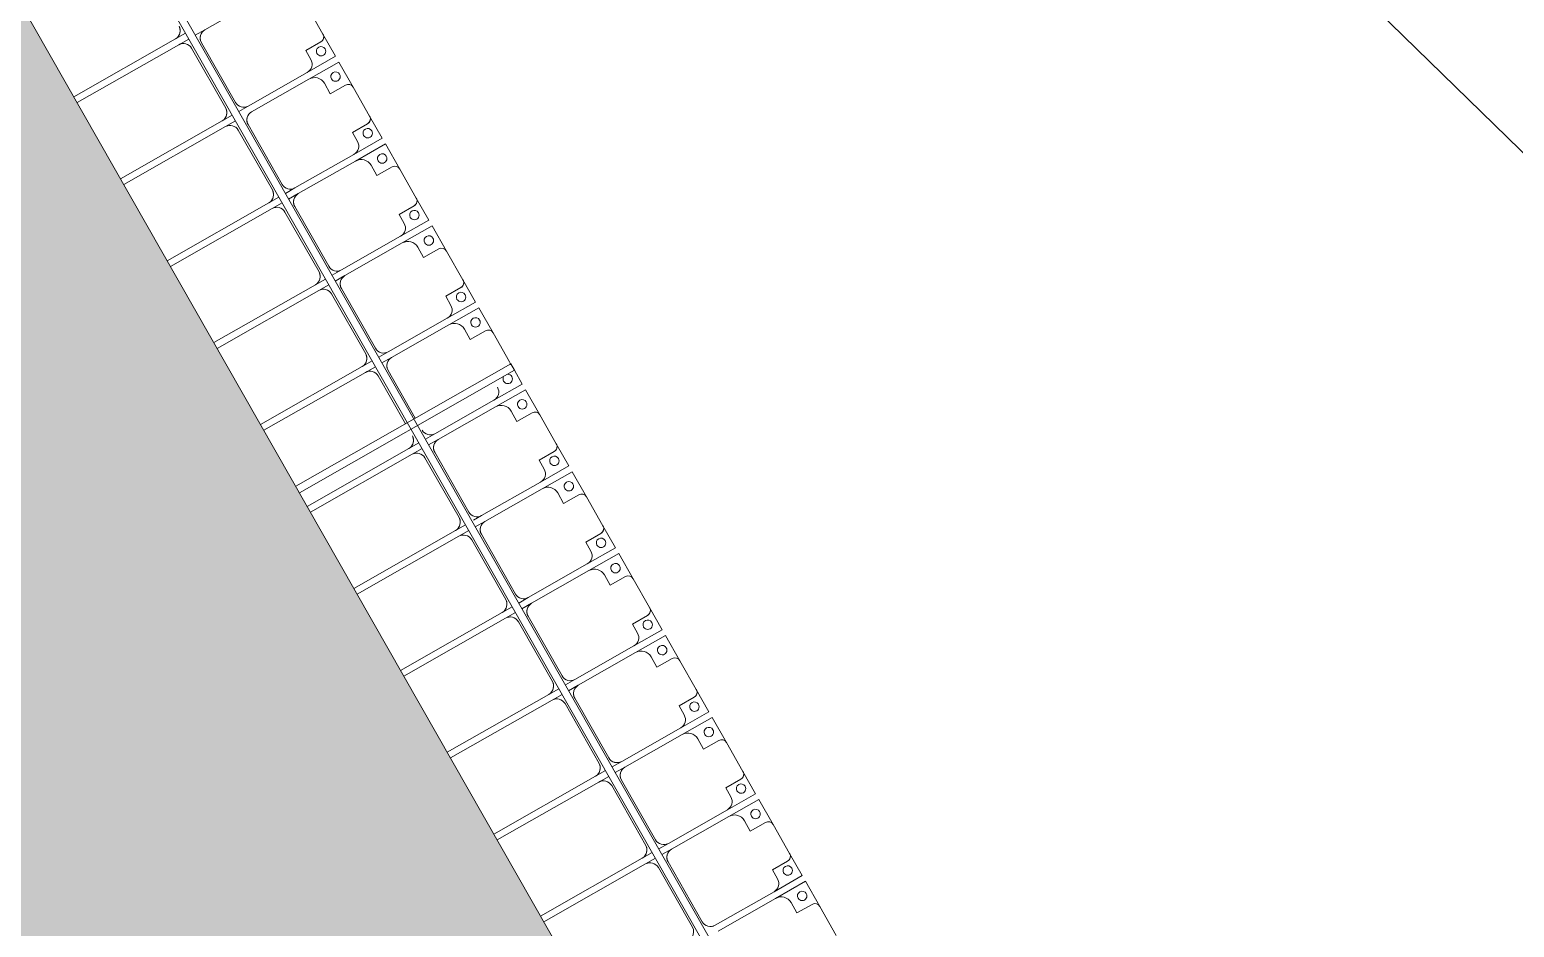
# Model space of a CAD drawing. Header units: millimetres. Extents: x -861324 to 439029, y -308065 to 694685.
# Drawn here: x -107971 to -100100, y -4905 to -145 of the extents above; entities that cross this region are included whole.
import ezdxf

# ---------------------------------------------------------------- set-up
doc = ezdxf.new("R2010")
doc.units = ezdxf.units.MM
for name, color, linetype, lineweight in [('A-DETL-GENF', 92, 'Continuous', 9), ('A-DETL-THIN', 151, 'Continuous', 9), ('A-GENM', 13, 'Continuous', 9), ('C-TOPO-MINR', 7, 'Continuous', 9), ('S-BEAM', 12, 'Continuous', 9)]:
    doc.layers.add(name, color=color, linetype=linetype, lineweight=lineweight)

# ---------------------------------------------------------------- blocks, each defined once
blk = doc.blocks.new('Dải phao đi lại kèm đỡ invester - DẢI PHAO ĐI LẠI-15551-BỐ TRÍ BÈ PIN HỒ BẢN MÒNG')
at = {"layer": 'A-GENM', "color": 7}
for p, q in [((87588.2, 1312.2), (87411.8, 1312.2)), ((87618.2, 1189.7), (87618.2, 1282.2)), ((87881.8, 1282.2), (87881.8, 1189.7)), ((88088.2, 1312.2), (87911.8, 1312.2)), ((88118.2, 1189.7), (88118.2, 1282.2)), ((88381.8, 1282.2), (88381.8, 1189.7)), ((88588.2, 1312.2), (88411.8, 1312.2)), ((88618.2, 1189.7), (88618.2, 1282.2)), ((88881.8, 1282.2), (88881.8, 1189.7)), ((89088.2, 1312.2), (88911.8, 1312.2)), ((89118.2, 1189.7), (89118.2, 1282.2)), ((89381.8, 1282.2), (89381.8, 1189.7)), ((89588.2, 1312.2), (89411.8, 1312.2)), ((89881.8, 1282.2), (89881.8, 1189.7)), ((90088.2, 1312.2), (89911.8, 1312.2)), ((90118.2, 1189.7), (90118.2, 1282.2)), ((90381.8, 1282.2), (90381.8, 1189.7)), ((90588.2, 1312.2), (90411.8, 1312.2)), ((90618.2, 1189.7), (90618.2, 1282.2)), ((90881.8, 1282.2), (90881.8, 1189.7)), ((91088.2, 1312.2), (90911.8, 1312.2)), ((91118.2, 1189.7), (91118.2, 1282.2)), ((91381.8, 1282.2), (91381.8, 1189.7)), ((91588.2, 1312.2), (91411.8, 1312.2)), ((91618.2, 1189.7), (91618.2, 1282.2)), ((91881.8, 1282.2), (91881.8, 1189.7)), ((92088.2, 1312.2), (91911.8, 1312.2)), ((92118.2, 1189.7), (92118.2, 1282.2)), ((92381.8, 1282.2), (92381.8, 1189.7)), ((92588.2, 1312.2), (92411.8, 1312.2)), ((92618.2, 1189.7), (92618.2, 1282.2)), ((92881.8, 1282.2), (92881.8, 1189.7)), ((93088.2, 1312.2), (92911.8, 1312.2)), ((87673.4, 1189.7), (87618.2, 1189.7)), ((87881.8, 1189.7), (87818.4, 1189.7)), ((88173.4, 1189.7), (88118.2, 1189.7)), ((88381.8, 1189.7), (88318.4, 1189.7)), ((88673.4, 1189.7), (88618.2, 1189.7)), ((88881.8, 1189.7), (88818.4, 1189.7)), ((89173.4, 1189.7), (89118.2, 1189.7)), ((89381.8, 1189.7), (89318.4, 1189.7)), ((89881.8, 1189.7), (89818.4, 1189.7)), ((90173.4, 1189.7), (90118.2, 1189.7)), ((90381.8, 1189.7), (90318.4, 1189.7)), ((90673.4, 1189.7), (90618.2, 1189.7)), ((90881.8, 1189.7), (90818.4, 1189.7)), ((91173.4, 1189.7), (91118.2, 1189.7)), ((91381.8, 1189.7), (91318.4, 1189.7)), ((91673.4, 1189.7), (91618.2, 1189.7)), ((91881.8, 1189.7), (91818.4, 1189.7)), ((92173.4, 1189.7), (92118.2, 1189.7)), ((92381.8, 1189.7), (92318.4, 1189.7)), ((92673.4, 1189.7), (92618.2, 1189.7)), ((92881.8, 1189.7), (92818.4, 1189.7)), ((87258.4, 1129.7), (87258.4, 779.7)), ((87723.4, 779.7), (87723.4, 1139.7)), ((87758.4, 1129.7), (87758.4, 779.7)), ((88223.4, 779.7), (88223.4, 1139.7)), ((88258.4, 1129.7), (88258.4, 779.7)), ((88723.4, 779.7), (88723.4, 1139.7)), ((88758.4, 1129.7), (88758.4, 779.7)), ((89223.4, 779.7), (89223.4, 1139.7)), ((89258.4, 1129.7), (89258.4, 779.7)), ((89723.4, 779.7), (89723.4, 1139.7)), ((89758.4, 1129.7), (89758.4, 779.7)), ((90223.4, 779.7), (90223.4, 1139.7)), ((90258.4, 1129.7), (90258.4, 779.7)), ((90723.4, 779.7), (90723.4, 1139.7)), ((90758.4, 1129.7), (90758.4, 779.7)), ((91223.4, 779.7), (91223.4, 1139.7)), ((91258.4, 1129.7), (91258.4, 779.7)), ((91723.4, 779.7), (91723.4, 1139.7)), ((91758.4, 1129.7), (91758.4, 779.7)), ((92223.4, 779.7), (92223.4, 1139.7)), ((92258.4, 1129.7), (92258.4, 779.7)), ((92723.4, 779.7), (92723.4, 1139.7)), ((92758.4, 1129.7), (92758.4, 779.7)), ((87258.4, 721.1), (87258.4, 779.7)), ((87308.4, 729.7), (87673.4, 729.7)), ((87723.4, 779.7), (87723.4, 721.1)), ((87808.4, 729.7), (88173.4, 729.7)), ((88223.4, 779.7), (88223.4, 721.1)), ((88258.4, 721.1), (88258.4, 779.7)), ((88308.4, 729.7), (88673.4, 729.7)), ((88723.4, 779.7), (88723.4, 721.1)), ((88758.4, 721.1), (88758.4, 779.7)), ((88808.4, 729.7), (89173.4, 729.7)), ((89223.4, 779.7), (89223.4, 721.1)), ((89258.4, 721.1), (89258.4, 779.7)), ((89308.4, 729.7), (89599.8, 729.7)), ((89723.4, 779.7), (89723.4, 721.1)), ((89758.4, 721.1), (89758.4, 779.7)), ((89808.4, 729.7), (90173.4, 729.7)), ((90223.4, 779.7), (90223.4, 730.2)), ((90258.4, 721.1), (90258.4, 779.7)), ((90308.4, 729.7), (90673.4, 729.7)), ((90723.4, 779.7), (90723.4, 721.1)), ((90758.4, 721.1), (90758.4, 779.7)), ((90808.4, 729.7), (91173.4, 729.7)), ((91223.4, 779.7), (91223.4, 721.1)), ((91258.4, 721.1), (91258.4, 779.7)), ((91308.4, 729.7), (91673.4, 729.7)), ((91723.4, 779.7), (91723.4, 721.1)), ((91758.4, 721.1), (91758.4, 779.7)), ((91808.4, 729.7), (92173.4, 729.7)), ((92223.4, 779.7), (92223.4, 721.1)), ((92258.4, 721.1), (92258.4, 779.7)), ((92308.4, 729.7), (92673.4, 729.7)), ((92723.4, 779.7), (92723.4, 766.5)), ((87223.4, 681.1), (87223.4, 620.3)), ((87258.4, 620.3), (87258.4, 681.1)), ((87673.4, 670.3), (87308.4, 670.3)), ((87723.4, 681.1), (87723.4, 620.3)), ((87758.4, 620.3), (87758.4, 681.1)), ((88173.4, 670.3), (87808.4, 670.3)), ((88223.4, 681.1), (88223.4, 620.3)), ((88258.4, 620.3), (88258.4, 681.1)), ((88673.4, 670.3), (88308.4, 670.3)), ((88723.4, 681.1), (88723.4, 620.3)), ((88758.4, 620.3), (88758.4, 681.1)), ((89173.4, 670.3), (88808.4, 670.3)), ((89223.4, 681.1), (89223.4, 620.3)), ((89258.4, 620.3), (89258.4, 681.1)), ((89599.8, 670.3), (89308.4, 670.3)), ((89723.4, 681.1), (89723.4, 620.3)), ((89758.4, 620.3), (89758.4, 681.1)), ((90173.4, 670.3), (89808.4, 670.3)), ((90223.4, 681.1), (90223.4, 620.3)), ((90258.4, 620.3), (90258.4, 681.1)), ((90673.4, 670.3), (90308.4, 670.3)), ((90723.4, 681.1), (90723.4, 620.3)), ((90758.4, 620.3), (90758.4, 681.1)), ((91173.4, 670.3), (90808.4, 670.3)), ((91223.4, 681.1), (91223.4, 620.3)), ((91258.4, 620.3), (91258.4, 681.1)), ((91673.4, 670.3), (91308.4, 670.3)), ((91723.4, 681.1), (91723.4, 620.3)), ((91758.4, 620.3), (91758.4, 681.1)), ((92173.4, 670.3), (91808.4, 670.3)), ((92223.4, 681.1), (92223.4, 620.3)), ((92258.4, 620.3), (92258.4, 681.1)), ((92673.4, 670.3), (92308.4, 670.3)), ((87223.4, 0), (87223.4, 620.3)), ((87258.4, 620.3), (87258.4, 0)), ((87723.4, 0), (87723.4, 620.3)), ((87758.4, 620.3), (87758.4, 0)), ((88223.4, 0), (88223.4, 620.3)), ((88258.4, 620.3), (88258.4, 0)), ((88723.4, 0), (88723.4, 620.3)), ((88758.4, 620.3), (88758.4, 0)), ((89223.4, 0), (89223.4, 620.3)), ((89258.4, 620.3), (89258.4, 0)), ((89723.4, 0), (89723.4, 620.3)), ((89758.4, 620.3), (89758.4, 0)), ((90223.4, 0), (90223.4, 620.3)), ((90258.4, 620.3), (90258.4, 0)), ((90723.4, 0), (90723.4, 620.3)), ((90758.4, 620.3), (90758.4, 0)), ((91223.4, 0), (91223.4, 620.3)), ((91258.4, 620.3), (91258.4, 0)), ((91723.4, 0), (91723.4, 620.3)), ((91758.4, 620.3), (91758.4, 0)), ((92223.4, 0), (92223.4, 620.3)), ((92258.4, 620.3), (92258.4, 0))]:
    blk.add_line(p, q, dxfattribs=at)
at = {"layer": 'A-GENM', "color": 9}
for p, q in [((87588.2, 1312.2), (87723.4, 1312.2)), ((87723.4, 1312.2), (87588.2, 1312.2)), ((87618.2, 1282.2), (87618.2, 1189.7)), ((87618.2, 1282.2), (87618.2, 1189.7)), ((87618.2, 1189.7), (87618.2, 1282.2)), ((87723.4, 1312.2), (87723.4, 1139.7)), ((87723.4, 1139.7), (87723.4, 1312.2)), ((87758.4, 1312.2), (87911.8, 1312.2)), ((87758.4, 1129.7), (87758.4, 1312.2)), ((87758.4, 1312.2), (87758.4, 1129.7)), ((87911.8, 1312.2), (87758.4, 1312.2)), ((87881.8, 1189.7), (87881.8, 1282.2)), ((87881.8, 1189.7), (87881.8, 1282.2)), ((87881.8, 1282.2), (87881.8, 1189.7)), ((88088.2, 1312.2), (88223.4, 1312.2)), ((88223.4, 1312.2), (88088.2, 1312.2)), ((88118.2, 1282.2), (88118.2, 1189.7)), ((88118.2, 1282.2), (88118.2, 1189.7)), ((88118.2, 1189.7), (88118.2, 1282.2)), ((88223.4, 1312.2), (88223.4, 1139.7)), ((88223.4, 1139.7), (88223.4, 1312.2)), ((88258.4, 1312.2), (88411.8, 1312.2)), ((88258.4, 1129.7), (88258.4, 1312.2)), ((88258.4, 1312.2), (88258.4, 1129.7)), ((88411.8, 1312.2), (88258.4, 1312.2)), ((88381.8, 1189.7), (88381.8, 1282.2)), ((88381.8, 1189.7), (88381.8, 1282.2)), ((88381.8, 1282.2), (88381.8, 1189.7)), ((88588.2, 1312.2), (88723.4, 1312.2)), ((88723.4, 1312.2), (88588.2, 1312.2)), ((88618.2, 1282.2), (88618.2, 1189.7)), ((88618.2, 1282.2), (88618.2, 1189.7)), ((88618.2, 1189.7), (88618.2, 1282.2)), ((88723.4, 1312.2), (88723.4, 1139.7)), ((88723.4, 1139.7), (88723.4, 1312.2)), ((88758.4, 1312.2), (88911.8, 1312.2)), ((88758.4, 1129.7), (88758.4, 1312.2)), ((88758.4, 1312.2), (88758.4, 1129.7)), ((88911.8, 1312.2), (88758.4, 1312.2)), ((88881.8, 1189.7), (88881.8, 1282.2)), ((88881.8, 1189.7), (88881.8, 1282.2)), ((88881.8, 1282.2), (88881.8, 1189.7)), ((89088.2, 1312.2), (89223.4, 1312.2)), ((89223.4, 1312.2), (89088.2, 1312.2)), ((89118.2, 1282.2), (89118.2, 1189.7)), ((89118.2, 1282.2), (89118.2, 1189.7)), ((89118.2, 1189.7), (89118.2, 1282.2)), ((89223.4, 1312.2), (89223.4, 1139.7)), ((89223.4, 1139.7), (89223.4, 1312.2)), ((89258.4, 1312.2), (89411.8, 1312.2)), ((89258.4, 1129.7), (89258.4, 1312.2)), ((89258.4, 1312.2), (89258.4, 1129.7)), ((89411.8, 1312.2), (89258.4, 1312.2)), ((89381.8, 1189.7), (89381.8, 1282.2)), ((89381.8, 1189.7), (89381.8, 1282.2)), ((89381.8, 1282.2), (89381.8, 1189.7)), ((89639.8, 1312.2), (89723.4, 1312.2)), ((89723.4, 1312.2), (89639.8, 1312.2)), ((89723.4, 1312.2), (89723.4, 1139.7)), ((89723.4, 1139.7), (89723.4, 1312.2)), ((89758.4, 1312.2), (89911.8, 1312.2)), ((89758.4, 1129.7), (89758.4, 1312.2)), ((89758.4, 1312.2), (89758.4, 1129.7)), ((89911.8, 1312.2), (89758.4, 1312.2)), ((89881.8, 1189.7), (89881.8, 1282.2)), ((89881.8, 1189.7), (89881.8, 1282.2)), ((89881.8, 1282.2), (89881.8, 1189.7)), ((90088.2, 1312.2), (90223.4, 1312.2)), ((90223.4, 1312.2), (90088.2, 1312.2)), ((90118.2, 1282.2), (90118.2, 1189.7)), ((90118.2, 1282.2), (90118.2, 1189.7)), ((90118.2, 1189.7), (90118.2, 1282.2)), ((90223.4, 1312.2), (90223.4, 1139.7)), ((90223.4, 1139.7), (90223.4, 1312.2)), ((90258.4, 1312.2), (90411.8, 1312.2)), ((90258.4, 1129.7), (90258.4, 1312.2)), ((90258.4, 1312.2), (90258.4, 1129.7)), ((90411.8, 1312.2), (90258.4, 1312.2)), ((90381.8, 1189.7), (90381.8, 1282.2)), ((90381.8, 1189.7), (90381.8, 1282.2)), ((90381.8, 1282.2), (90381.8, 1189.7)), ((90588.2, 1312.2), (90723.4, 1312.2)), ((90723.4, 1312.2), (90588.2, 1312.2)), ((90618.2, 1282.2), (90618.2, 1232.4)), ((90618.2, 1282.2), (90618.2, 1232.4)), ((90618.2, 1232.4), (90618.2, 1282.2)), ((90723.4, 1312.2), (90723.4, 1139.7)), ((90723.4, 1139.7), (90723.4, 1312.2)), ((90758.4, 1312.2), (90911.8, 1312.2)), ((90758.4, 1129.7), (90758.4, 1312.2)), ((90758.4, 1312.2), (90758.4, 1129.7)), ((90911.8, 1312.2), (90758.4, 1312.2)), ((90881.8, 1189.7), (90881.8, 1282.2)), ((90881.8, 1189.7), (90881.8, 1282.2)), ((90881.8, 1282.2), (90881.8, 1189.7)), ((91088.2, 1312.2), (91223.4, 1312.2)), ((91223.4, 1312.2), (91088.2, 1312.2)), ((91118.2, 1282.2), (91118.2, 1189.7)), ((91118.2, 1282.2), (91118.2, 1189.7)), ((91118.2, 1189.7), (91118.2, 1282.2)), ((91223.4, 1312.2), (91223.4, 1139.7)), ((91223.4, 1139.7), (91223.4, 1312.2)), ((91258.4, 1312.2), (91411.8, 1312.2)), ((91258.4, 1129.7), (91258.4, 1312.2)), ((91258.4, 1312.2), (91258.4, 1129.7)), ((91411.8, 1312.2), (91258.4, 1312.2)), ((91381.8, 1189.7), (91381.8, 1282.2)), ((91381.8, 1189.7), (91381.8, 1282.2)), ((91381.8, 1282.2), (91381.8, 1189.7)), ((91588.2, 1312.2), (91723.4, 1312.2)), ((91723.4, 1312.2), (91588.2, 1312.2)), ((91618.2, 1282.2), (91618.2, 1189.7)), ((91618.2, 1282.2), (91618.2, 1189.7)), ((91618.2, 1189.7), (91618.2, 1282.2)), ((91723.4, 1312.2), (91723.4, 1139.7)), ((91723.4, 1139.7), (91723.4, 1312.2)), ((91758.4, 1312.2), (91911.8, 1312.2)), ((91758.4, 1129.7), (91758.4, 1312.2)), ((91758.4, 1312.2), (91758.4, 1129.7)), ((91911.8, 1312.2), (91758.4, 1312.2)), ((91881.8, 1189.7), (91881.8, 1282.2)), ((91881.8, 1189.7), (91881.8, 1282.2)), ((91881.8, 1282.2), (91881.8, 1189.7)), ((92088.2, 1312.2), (92223.4, 1312.2)), ((92223.4, 1312.2), (92088.2, 1312.2)), ((92118.2, 1282.2), (92118.2, 1189.7)), ((92118.2, 1282.2), (92118.2, 1189.7)), ((92118.2, 1189.7), (92118.2, 1282.2)), ((92223.4, 1312.2), (92223.4, 1139.7)), ((92223.4, 1139.7), (92223.4, 1312.2)), ((92258.4, 1312.2), (92411.8, 1312.2)), ((92258.4, 1129.7), (92258.4, 1312.2)), ((92258.4, 1312.2), (92258.4, 1129.7)), ((92411.8, 1312.2), (92258.4, 1312.2)), ((92381.8, 1189.7), (92381.8, 1282.2)), ((92381.8, 1189.7), (92381.8, 1282.2)), ((92381.8, 1282.2), (92381.8, 1189.7)), ((92588.2, 1312.2), (92723.4, 1312.2)), ((92723.4, 1312.2), (92588.2, 1312.2)), ((92618.2, 1282.2), (92618.2, 1189.7)), ((92618.2, 1282.2), (92618.2, 1189.7)), ((92618.2, 1189.7), (92618.2, 1282.2)), ((92723.4, 1312.2), (92723.4, 1139.7)), ((92723.4, 1139.7), (92723.4, 1312.2)), ((92758.4, 1312.2), (92911.8, 1312.2)), ((92758.4, 1129.7), (92758.4, 1312.2)), ((92758.4, 1312.2), (92758.4, 1129.7)), ((92911.8, 1312.2), (92758.4, 1312.2)), ((92881.8, 1189.7), (92881.8, 1282.2)), ((92881.8, 1189.7), (92881.8, 1282.2)), ((92881.8, 1282.2), (92881.8, 1189.7)), ((87618.2, 1189.7), (87673.4, 1189.7)), ((87618.2, 1189.7), (87673.4, 1189.7)), ((87673.4, 1189.7), (87618.2, 1189.7)), ((87818.4, 1189.7), (87881.8, 1189.7)), ((87818.4, 1189.7), (87881.8, 1189.7)), ((87881.8, 1189.7), (87818.4, 1189.7)), ((88118.2, 1189.7), (88173.4, 1189.7)), ((88118.2, 1189.7), (88173.4, 1189.7)), ((88173.4, 1189.7), (88118.2, 1189.7)), ((88318.4, 1189.7), (88381.8, 1189.7)), ((88318.4, 1189.7), (88381.8, 1189.7)), ((88381.8, 1189.7), (88318.4, 1189.7)), ((88618.2, 1189.7), (88673.4, 1189.7)), ((88618.2, 1189.7), (88673.4, 1189.7)), ((88673.4, 1189.7), (88618.2, 1189.7)), ((88818.4, 1189.7), (88881.8, 1189.7)), ((88818.4, 1189.7), (88881.8, 1189.7)), ((88881.8, 1189.7), (88818.4, 1189.7)), ((89118.2, 1189.7), (89173.4, 1189.7)), ((89118.2, 1189.7), (89173.4, 1189.7)), ((89173.4, 1189.7), (89118.2, 1189.7)), ((89318.4, 1189.7), (89381.8, 1189.7)), ((89318.4, 1189.7), (89381.8, 1189.7)), ((89381.8, 1189.7), (89318.4, 1189.7)), ((89818.4, 1189.7), (89881.8, 1189.7)), ((89818.4, 1189.7), (89881.8, 1189.7)), ((89881.8, 1189.7), (89818.4, 1189.7)), ((90118.2, 1189.7), (90173.4, 1189.7)), ((90118.2, 1189.7), (90173.4, 1189.7)), ((90173.4, 1189.7), (90118.2, 1189.7)), ((90318.4, 1189.7), (90381.8, 1189.7)), ((90318.4, 1189.7), (90381.8, 1189.7)), ((90381.8, 1189.7), (90318.4, 1189.7)), ((90618.2, 1189.7), (90673.4, 1189.7)), ((90618.2, 1189.7), (90673.4, 1189.7)), ((90673.4, 1189.7), (90618.2, 1189.7)), ((90818.4, 1189.7), (90881.8, 1189.7)), ((90818.4, 1189.7), (90881.8, 1189.7)), ((90881.8, 1189.7), (90818.4, 1189.7)), ((91118.2, 1189.7), (91173.4, 1189.7)), ((91118.2, 1189.7), (91173.4, 1189.7)), ((91173.4, 1189.7), (91118.2, 1189.7)), ((91318.4, 1189.7), (91381.8, 1189.7)), ((91318.4, 1189.7), (91381.8, 1189.7)), ((91381.8, 1189.7), (91318.4, 1189.7)), ((91618.2, 1189.7), (91673.4, 1189.7)), ((91618.2, 1189.7), (91673.4, 1189.7)), ((91673.4, 1189.7), (91618.2, 1189.7)), ((91818.4, 1189.7), (91881.8, 1189.7)), ((91818.4, 1189.7), (91881.8, 1189.7)), ((91881.8, 1189.7), (91818.4, 1189.7)), ((92118.2, 1189.7), (92173.4, 1189.7)), ((92118.2, 1189.7), (92173.4, 1189.7)), ((92173.4, 1189.7), (92118.2, 1189.7)), ((92318.4, 1189.7), (92381.8, 1189.7)), ((92318.4, 1189.7), (92381.8, 1189.7)), ((92381.8, 1189.7), (92318.4, 1189.7)), ((92618.2, 1189.7), (92673.4, 1189.7)), ((92618.2, 1189.7), (92673.4, 1189.7)), ((92673.4, 1189.7), (92618.2, 1189.7)), ((92818.4, 1189.7), (92881.8, 1189.7)), ((92818.4, 1189.7), (92881.8, 1189.7)), ((92881.8, 1189.7), (92818.4, 1189.7)), ((87258.4, 721.1), (87258.4, 779.7)), ((87723.4, 779.7), (87723.4, 721.1)), ((88223.4, 779.7), (88223.4, 721.1)), ((88258.4, 721.1), (88258.4, 779.7)), ((88723.4, 779.7), (88723.4, 721.1)), ((88758.4, 721.1), (88758.4, 779.7)), ((89223.4, 779.7), (89223.4, 721.1)), ((89258.4, 721.1), (89258.4, 779.7)), ((89723.4, 779.7), (89723.4, 721.1)), ((89758.4, 721.1), (89758.4, 779.7)), ((90223.4, 779.7), (90223.4, 730.2)), ((90258.4, 721.1), (90258.4, 779.7)), ((90723.4, 779.7), (90723.4, 721.1)), ((90758.4, 721.1), (90758.4, 779.7)), ((91223.4, 779.7), (91223.4, 721.1)), ((91258.4, 721.1), (91258.4, 779.7)), ((91723.4, 779.7), (91723.4, 721.1)), ((91758.4, 721.1), (91758.4, 779.7)), ((92223.4, 779.7), (92223.4, 721.1)), ((92258.4, 721.1), (92258.4, 779.7)), ((92723.4, 779.7), (92723.4, 766.5)), ((87223.4, 681.1), (87223.4, 620.3)), ((87258.4, 620.3), (87258.4, 681.1)), ((87723.4, 681.1), (87723.4, 620.3)), ((87758.4, 620.3), (87758.4, 681.1)), ((88223.4, 681.1), (88223.4, 620.3)), ((88258.4, 620.3), (88258.4, 681.1)), ((88723.4, 681.1), (88723.4, 620.3)), ((88758.4, 620.3), (88758.4, 681.1)), ((89223.4, 681.1), (89223.4, 620.3)), ((89258.4, 620.3), (89258.4, 681.1)), ((89723.4, 681.1), (89723.4, 620.3)), ((89758.4, 620.3), (89758.4, 681.1)), ((90223.4, 681.1), (90223.4, 620.3)), ((90258.4, 620.3), (90258.4, 681.1)), ((90723.4, 681.1), (90723.4, 620.3)), ((90758.4, 620.3), (90758.4, 681.1)), ((91223.4, 681.1), (91223.4, 620.3)), ((91258.4, 620.3), (91258.4, 681.1)), ((91723.4, 681.1), (91723.4, 620.3)), ((91758.4, 620.3), (91758.4, 681.1)), ((92223.4, 681.1), (92223.4, 620.3)), ((92258.4, 620.3), (92258.4, 681.1))]:
    blk.add_line(p, q, dxfattribs=at)
at = {"layer": 'A-GENM', "color": 7}
for centre, radius, start, end in [((87588.2, 1282.2), 30, 360, 90), ((87911.8, 1282.2), 30, 90, 180), ((88088.2, 1282.2), 30, 360, 90), ((88411.8, 1282.2), 30, 90, 180), ((88588.2, 1282.2), 30, 360, 90), ((88911.8, 1282.2), 30, 90, 180), ((89088.2, 1282.2), 30, 360, 90), ((89411.8, 1282.2), 30, 90, 180), ((89588.2, 1282.2), 30, 60, 90), ((89911.8, 1282.2), 30, 90, 180), ((90088.2, 1282.2), 30, 360, 90), ((90411.8, 1282.2), 30, 90, 180), ((90588.2, 1282.2), 30, 360, 90), ((90911.8, 1282.2), 30, 90, 180), ((91088.2, 1282.2), 30, 360, 90), ((91411.8, 1282.2), 30, 90, 180), ((91588.2, 1282.2), 30, 360, 90), ((91911.8, 1282.2), 30, 90, 180), ((92088.2, 1282.2), 30, 360, 90), ((92411.8, 1282.2), 30, 90, 180), ((92588.2, 1282.2), 30, 360, 90), ((92911.8, 1282.2), 30, 90, 180), ((87673.4, 1139.7), 50, 0, 90), ((87818.4, 1129.7), 60, 90, 180), ((88173.4, 1139.7), 50, 0, 90), ((88318.4, 1129.7), 60, 90, 180), ((88673.4, 1139.7), 50, 0, 90), ((88818.4, 1129.7), 60, 90, 180), ((89173.4, 1139.7), 50, 0, 90), ((89318.4, 1129.7), 60, 90, 180), ((89673.4, 1139.7), 50, 0, 90), ((89818.4, 1129.7), 60, 90, 180), ((90173.4, 1139.7), 50, 0, 90), ((90318.4, 1129.7), 60, 90, 180), ((90673.4, 1139.7), 50, 0, 90), ((90818.4, 1129.7), 60, 90, 180), ((91173.4, 1139.7), 50, 0, 90), ((91318.4, 1129.7), 60, 90, 180), ((91673.4, 1139.7), 50, 0, 90), ((91818.4, 1129.7), 60, 90, 180), ((92173.4, 1139.7), 50, 0, 90), ((92318.4, 1129.7), 60, 90, 180), ((92673.4, 1139.7), 50, 0, 90), ((92818.4, 1129.7), 60, 90, 180), ((87308.4, 779.7), 50, 180, 270), ((87308.4, 779.7), 50, 210, 270), ((87673.4, 779.7), 50, 270, 0), ((87673.4, 779.7), 50, 300, 0), ((87808.4, 779.7), 50, 180, 270), ((87808.4, 779.7), 50, 210, 270), ((88173.4, 779.7), 50, 270, 0), ((88173.4, 779.7), 50, 300, 0), ((88308.4, 779.7), 50, 180, 270), ((88308.4, 779.7), 50, 210, 270), ((88673.4, 779.7), 50, 270, 0), ((88673.4, 779.7), 50, 300, 0), ((88808.4, 779.7), 50, 180, 270), ((88808.4, 779.7), 50, 210, 270), ((89173.4, 779.7), 50, 270, 0), ((89173.4, 779.7), 50, 300, 0), ((89308.4, 779.7), 50, 180, 270), ((89308.4, 779.7), 50, 210, 270), ((89673.4, 779.7), 50, 270, 0), ((89673.4, 779.7), 50, 300, 0), ((89808.4, 779.7), 50, 180, 270), ((89808.4, 779.7), 50, 210, 270), ((90173.4, 779.7), 50, 270, 0), ((90173.4, 779.7), 50, 300, 0), ((90308.4, 779.7), 50, 180, 270), ((90308.4, 779.7), 50, 210, 270), ((90673.4, 779.7), 50, 270, 0), ((90673.4, 779.7), 50, 300, 0), ((90808.4, 779.7), 50, 180, 270), ((90808.4, 779.7), 50, 210, 270), ((91173.4, 779.7), 50, 270, 0), ((91173.4, 779.7), 50, 300, 0), ((91308.4, 779.7), 50, 180, 270), ((91308.4, 779.7), 50, 210, 270), ((91673.4, 779.7), 50, 270, 0), ((91673.4, 779.7), 50, 300, 0), ((91808.4, 779.7), 50, 180, 270), ((91808.4, 779.7), 50, 210, 270), ((92173.4, 779.7), 50, 270, 0), ((92173.4, 779.7), 50, 300, 0), ((92308.4, 779.7), 50, 180, 270), ((92308.4, 779.7), 50, 210, 270), ((92673.4, 779.7), 50, 270, 0), ((92673.4, 779.7), 50, 300, 0), ((87173.4, 620.3), 50, 360, 90), ((87173.4, 620.3), 50, 30, 90), ((87308.4, 620.3), 50, 90, 180), ((87308.4, 620.3), 50, 120, 180), ((87673.4, 620.3), 50, 360, 90), ((87673.4, 620.3), 50, 30, 90), ((87808.4, 620.3), 50, 90, 180), ((87808.4, 620.3), 50, 120, 180), ((88173.4, 620.3), 50, 360, 90), ((88173.4, 620.3), 50, 30, 90), ((88308.4, 620.3), 50, 90, 180), ((88308.4, 620.3), 50, 120, 180), ((88673.4, 620.3), 50, 360, 90), ((88673.4, 620.3), 50, 30, 90), ((88808.4, 620.3), 50, 90, 180), ((88808.4, 620.3), 50, 120, 180), ((89173.4, 620.3), 50, 360, 90), ((89173.4, 620.3), 50, 30, 90), ((89308.4, 620.3), 50, 90, 180), ((89308.4, 620.3), 50, 120, 180), ((89673.4, 620.3), 50, 360, 90), ((89673.4, 620.3), 50, 30, 90), ((89808.4, 620.3), 50, 90, 180), ((89808.4, 620.3), 50, 120, 180), ((90173.4, 620.3), 50, 360, 90), ((90173.4, 620.3), 50, 30, 90), ((90308.4, 620.3), 50, 90, 180), ((90308.4, 620.3), 50, 120, 180), ((90673.4, 620.3), 50, 360, 90), ((90673.4, 620.3), 50, 30, 90), ((90808.4, 620.3), 50, 90, 180), ((90808.4, 620.3), 50, 120, 180), ((91173.4, 620.3), 50, 360, 90), ((91173.4, 620.3), 50, 30, 90), ((91308.4, 620.3), 50, 90, 180), ((91308.4, 620.3), 50, 120, 180), ((91673.4, 620.3), 50, 360, 90), ((91673.4, 620.3), 50, 30, 90), ((91808.4, 620.3), 50, 90, 180), ((91808.4, 620.3), 50, 120, 180), ((92173.4, 620.3), 50, 360, 90), ((92173.4, 620.3), 50, 30, 90), ((92308.4, 620.3), 50, 90, 180), ((92308.4, 620.3), 50, 120, 180), ((92673.4, 620.3), 50, 30, 90)]:
    blk.add_arc(centre, radius, start, end, dxfattribs=at)
at = {"layer": 'A-GENM', "color": 9}
for centre, radius, start, end in [((87588.2, 1282.2), 30, 0, 90), ((87588.2, 1282.2), 30, 360, 90), ((87588.2, 1282.2), 30, 360, 90), ((87661.8, 1258.6), 25, 90, 270), ((87661.8, 1258.6), 25, 90, 270), ((87661.8, 1258.6), 25, 270, 90), ((87661.8, 1258.6), 25, 270, 90), ((87816.8, 1258.6), 25, 90, 270), ((87816.8, 1258.6), 25, 90, 270), ((87816.8, 1258.6), 25, 270, 90), ((87816.8, 1258.6), 25, 270, 90), ((87911.8, 1282.2), 30, 90, 180), ((87911.8, 1282.2), 30, 90, 180), ((87911.8, 1282.2), 30, 90, 180), ((88088.2, 1282.2), 30, 0, 90), ((88088.2, 1282.2), 30, 360, 90), ((88088.2, 1282.2), 30, 360, 90), ((88161.8, 1258.6), 25, 90, 270), ((88161.8, 1258.6), 25, 90, 270), ((88161.8, 1258.6), 25, 270, 90), ((88161.8, 1258.6), 25, 270, 90), ((88316.8, 1258.6), 25, 90, 270), ((88316.8, 1258.6), 25, 90, 270), ((88316.8, 1258.6), 25, 270, 90), ((88316.8, 1258.6), 25, 270, 90), ((88411.8, 1282.2), 30, 90, 180), ((88411.8, 1282.2), 30, 90, 180), ((88411.8, 1282.2), 30, 90, 180), ((88588.2, 1282.2), 30, 0, 90), ((88588.2, 1282.2), 30, 360, 90), ((88588.2, 1282.2), 30, 360, 90), ((88661.8, 1258.6), 25, 90, 270), ((88661.8, 1258.6), 25, 90, 270), ((88661.8, 1258.6), 25, 270, 90), ((88661.8, 1258.6), 25, 270, 90), ((88816.8, 1258.6), 25, 90, 270), ((88816.8, 1258.6), 25, 90, 270), ((88816.8, 1258.6), 25, 270, 90), ((88816.8, 1258.6), 25, 270, 90), ((88911.8, 1282.2), 30, 90, 180), ((88911.8, 1282.2), 30, 90, 180), ((88911.8, 1282.2), 30, 90, 180), ((89088.2, 1282.2), 30, 0, 90), ((89088.2, 1282.2), 30, 360, 90), ((89088.2, 1282.2), 30, 360, 90), ((89161.8, 1258.6), 25, 90, 270), ((89161.8, 1258.6), 25, 90, 270), ((89161.8, 1258.6), 25, 270, 90), ((89161.8, 1258.6), 25, 270, 90), ((89316.8, 1258.6), 25, 90, 270), ((89316.8, 1258.6), 25, 90, 270), ((89316.8, 1258.6), 25, 270, 90), ((89316.8, 1258.6), 25, 270, 90), ((89411.8, 1282.2), 30, 90, 180), ((89411.8, 1282.2), 30, 90, 180), ((89411.8, 1282.2), 30, 90, 180), ((89588.2, 1282.2), 30, 60, 90), ((89588.2, 1282.2), 30, 60, 90), ((89588.2, 1282.2), 30, 60, 90), ((89661.8, 1258.6), 25, 90, 150), ((89661.8, 1258.6), 25, 90, 150), ((89661.8, 1258.6), 25, 270, 90), ((89661.8, 1258.6), 25, 270, 90), ((89816.8, 1258.6), 25, 90, 270), ((89816.8, 1258.6), 25, 90, 270), ((89816.8, 1258.6), 25, 270, 90), ((89816.8, 1258.6), 25, 270, 90), ((89911.8, 1282.2), 30, 90, 180), ((89911.8, 1282.2), 30, 90, 180), ((89911.8, 1282.2), 30, 90, 180), ((90088.2, 1282.2), 30, 0, 90), ((90088.2, 1282.2), 30, 360, 90), ((90088.2, 1282.2), 30, 360, 90), ((90161.8, 1258.6), 25, 90, 270), ((90161.8, 1258.6), 25, 90, 270), ((90161.8, 1258.6), 25, 270, 90), ((90161.8, 1258.6), 25, 270, 90), ((90316.8, 1258.6), 25, 90, 270), ((90316.8, 1258.6), 25, 90, 270), ((90316.8, 1258.6), 25, 270, 90), ((90316.8, 1258.6), 25, 270, 90), ((90411.8, 1282.2), 30, 90, 180), ((90411.8, 1282.2), 30, 90, 180), ((90411.8, 1282.2), 30, 90, 180), ((90588.2, 1282.2), 30, 0, 90), ((90588.2, 1282.2), 30, 360, 90), ((90588.2, 1282.2), 30, 360, 90), ((90661.8, 1258.6), 25, 90, 270), ((90661.8, 1258.6), 25, 90, 270), ((90661.8, 1258.6), 25, 270, 90), ((90661.8, 1258.6), 25, 270, 90), ((90816.8, 1258.6), 25, 90, 270), ((90816.8, 1258.6), 25, 90, 270), ((90816.8, 1258.6), 25, 270, 90), ((90816.8, 1258.6), 25, 270, 90), ((90911.8, 1282.2), 30, 90, 180), ((90911.8, 1282.2), 30, 90, 180), ((90911.8, 1282.2), 30, 90, 180), ((91088.2, 1282.2), 30, 0, 90), ((91088.2, 1282.2), 30, 360, 90), ((91088.2, 1282.2), 30, 360, 90), ((91161.8, 1258.6), 25, 90, 270), ((91161.8, 1258.6), 25, 90, 270), ((91161.8, 1258.6), 25, 270, 90), ((91161.8, 1258.6), 25, 270, 90), ((91316.8, 1258.6), 25, 90, 270), ((91316.8, 1258.6), 25, 90, 270), ((91316.8, 1258.6), 25, 270, 90), ((91316.8, 1258.6), 25, 270, 90), ((91411.8, 1282.2), 30, 90, 180), ((91411.8, 1282.2), 30, 90, 180), ((91411.8, 1282.2), 30, 90, 180), ((91588.2, 1282.2), 30, 0, 90), ((91588.2, 1282.2), 30, 360, 90), ((91588.2, 1282.2), 30, 360, 90), ((91661.8, 1258.6), 25, 90, 270), ((91661.8, 1258.6), 25, 90, 270), ((91661.8, 1258.6), 25, 270, 90), ((91661.8, 1258.6), 25, 270, 90), ((91816.8, 1258.6), 25, 90, 270), ((91816.8, 1258.6), 25, 90, 270), ((91816.8, 1258.6), 25, 270, 90), ((91816.8, 1258.6), 25, 270, 90), ((91911.8, 1282.2), 30, 90, 180), ((91911.8, 1282.2), 30, 90, 180), ((91911.8, 1282.2), 30, 90, 180), ((92088.2, 1282.2), 30, 0, 90), ((92088.2, 1282.2), 30, 360, 90), ((92088.2, 1282.2), 30, 360, 90), ((92161.8, 1258.6), 25, 90, 270), ((92161.8, 1258.6), 25, 90, 270), ((92161.8, 1258.6), 25, 270, 90), ((92161.8, 1258.6), 25, 270, 90), ((92316.8, 1258.6), 25, 90, 270), ((92316.8, 1258.6), 25, 90, 270), ((92316.8, 1258.6), 25, 270, 90), ((92316.8, 1258.6), 25, 270, 90), ((92411.8, 1282.2), 30, 90, 180), ((92411.8, 1282.2), 30, 90, 180), ((92411.8, 1282.2), 30, 90, 180), ((92588.2, 1282.2), 30, 0, 90), ((92588.2, 1282.2), 30, 360, 90), ((92588.2, 1282.2), 30, 360, 90), ((92661.8, 1258.6), 25, 90, 270), ((92661.8, 1258.6), 25, 90, 270), ((92661.8, 1258.6), 25, 270, 90), ((92661.8, 1258.6), 25, 270, 90), ((92816.8, 1258.6), 25, 90, 270), ((92816.8, 1258.6), 25, 90, 270), ((92816.8, 1258.6), 25, 270, 90), ((92816.8, 1258.6), 25, 270, 90), ((92911.8, 1282.2), 30, 90, 180), ((92911.8, 1282.2), 30, 90, 180), ((92911.8, 1282.2), 30, 90, 180), ((87673.4, 1139.7), 50, 0, 90), ((87673.4, 1139.7), 50, 0, 90), ((87673.4, 1139.7), 50, 0, 90), ((87818.4, 1129.7), 60, 90, 180), ((87818.4, 1129.7), 60, 90, 180), ((87818.4, 1129.7), 60, 90, 180), ((88173.4, 1139.7), 50, 0, 90), ((88173.4, 1139.7), 50, 0, 90), ((88173.4, 1139.7), 50, 0, 90), ((88318.4, 1129.7), 60, 90, 180), ((88318.4, 1129.7), 60, 90, 180), ((88318.4, 1129.7), 60, 90, 180), ((88673.4, 1139.7), 50, 0, 90), ((88673.4, 1139.7), 50, 0, 90), ((88673.4, 1139.7), 50, 0, 90), ((88818.4, 1129.7), 60, 90, 180), ((88818.4, 1129.7), 60, 90, 180), ((88818.4, 1129.7), 60, 90, 180), ((89173.4, 1139.7), 50, 0, 90), ((89173.4, 1139.7), 50, 0, 90), ((89173.4, 1139.7), 50, 0, 90), ((89318.4, 1129.7), 60, 90, 180), ((89318.4, 1129.7), 60, 90, 180), ((89318.4, 1129.7), 60, 90, 180), ((89661.8, 1258.6), 25, 210, 270), ((89661.8, 1258.6), 25, 210, 270), ((89673.4, 1139.7), 50, 0, 90), ((89673.4, 1139.7), 50, 0, 90), ((89673.4, 1139.7), 50, 0, 90), ((89818.4, 1129.7), 60, 90, 180), ((89818.4, 1129.7), 60, 90, 180), ((89818.4, 1129.7), 60, 90, 180), ((90173.4, 1139.7), 50, 0, 90), ((90173.4, 1139.7), 50, 0, 90), ((90173.4, 1139.7), 50, 0, 90), ((90318.4, 1129.7), 60, 90, 180), ((90318.4, 1129.7), 60, 90, 180), ((90318.4, 1129.7), 60, 90, 180), ((90673.4, 1139.7), 50, 0, 90), ((90673.4, 1139.7), 50, 0, 90), ((90673.4, 1139.7), 50, 0, 90), ((90818.4, 1129.7), 60, 90, 180), ((90818.4, 1129.7), 60, 90, 180), ((90818.4, 1129.7), 60, 90, 180), ((91173.4, 1139.7), 50, 0, 90), ((91173.4, 1139.7), 50, 0, 90), ((91173.4, 1139.7), 50, 0, 90), ((91318.4, 1129.7), 60, 90, 180), ((91318.4, 1129.7), 60, 90, 180), ((91318.4, 1129.7), 60, 90, 180), ((91673.4, 1139.7), 50, 0, 90), ((91673.4, 1139.7), 50, 0, 90), ((91673.4, 1139.7), 50, 0, 90), ((91818.4, 1129.7), 60, 90, 180), ((91818.4, 1129.7), 60, 90, 180), ((91818.4, 1129.7), 60, 90, 180), ((92173.4, 1139.7), 50, 0, 90), ((92173.4, 1139.7), 50, 0, 90), ((92173.4, 1139.7), 50, 0, 90), ((92318.4, 1129.7), 60, 90, 180), ((92318.4, 1129.7), 60, 90, 180), ((92318.4, 1129.7), 60, 90, 180), ((92673.4, 1139.7), 50, 0, 90), ((92673.4, 1139.7), 50, 0, 90), ((92673.4, 1139.7), 50, 0, 90), ((92818.4, 1129.7), 60, 90, 180), ((92818.4, 1129.7), 60, 90, 180), ((92818.4, 1129.7), 60, 90, 180)]:
    blk.add_arc(centre, radius, start, end, dxfattribs=at)
blk = doc.blocks.new('Dầm C52 - Dầm C52-18760-BỐ TRÍ BÈ PIN HỒ BẢN MÒNG')
at = {"layer": 'S-BEAM', "color": 7}
for p, q in [((-74474.317946, 20), (74474.317946, 20)), ((74474.317946, -20), (-74474.317946, -20))]:
    blk.add_line(p, q, dxfattribs=at)
blk = doc.blocks.new('Dầm C52 - Hộp 40x60-V138-BỐ TRÍ BÈ PIN HỒ BẢN MÒNG')
at = {"layer": 'S-BEAM', "color": 7}
for p, q in [((-55982.1, -20), (-55982.1, 20)), ((-55982.1, 20), (-54669.9, 20)), ((-54669.9, -20), (-55982.1, -20))]:
    blk.add_line(p, q, dxfattribs=at)
blk = doc.blocks.new('HOBANMONG_BEPIN 5_rvt-1-BỐ TRÍ BÈ PIN HỒ BẢN MÒNG')
at = {"layer": 'A-GENM', "lineweight": 9, "rotation": 299.6620124026263}
blk.add_blockref('Dải phao đi lại kèm đỡ invester - DẢI PHAO ĐI LẠI-15551-BỐ TRÍ BÈ PIN HỒ BẢN MÒNG', (-150902.4, 75292.3), dxfattribs=at)
at = {"layer": 'S-BEAM', "lineweight": 9}
for name, p, rotation in [('Dầm C52 - Dầm C52-18760-BỐ TRÍ BÈ PIN HỒ BẢN MÒNG', (-113659.2, 11314.1), 119.6620124026264), ('Dầm C52 - Hộp 40x60-V138-BỐ TRÍ BÈ PIN HỒ BẢN MÒNG', (-154057.1, -29638.9), 209.6620124026261)]:
    blk.add_blockref(name, p, dxfattribs=dict(at, rotation=rotation))

msp = doc.modelspace()

# ---------------------------------------------------------------- hatches: boundary and pattern name
at = {"layer": 'A-DETL-GENF'}
msp.add_hatch(color=8, dxfattribs=at).paths.add_polyline_path([(-173161.7, -107703), (-77659.8, -53313.6), (-150902.4, 75292.3), (-214161.5, 39265.5), (-192386.7, 1031.4), (-224629.5, -17331.2), (-174039.6, -106161.4)])

# ---------------------------------------------------------------- linework, layer by layer
at = {"layer": 'A-DETL-THIN'}
msp.add_line((-77659.8, -53313.6), (-150902.4, 75292.3), dxfattribs=at)
at = {"layer": 'C-TOPO-MINR'}
msp.add_line((-97621.9, -3173.4), (-103495.4, 2563), dxfattribs=at)

# ---------------------------------------------------------------- block references
at = {"lineweight": 5}
msp.add_blockref('HOBANMONG_BEPIN 5_rvt-1-BỐ TRÍ BÈ PIN HỒ BẢN MÒNG', (0, 0), dxfattribs=at)

doc.saveas('drawing.dxf')
